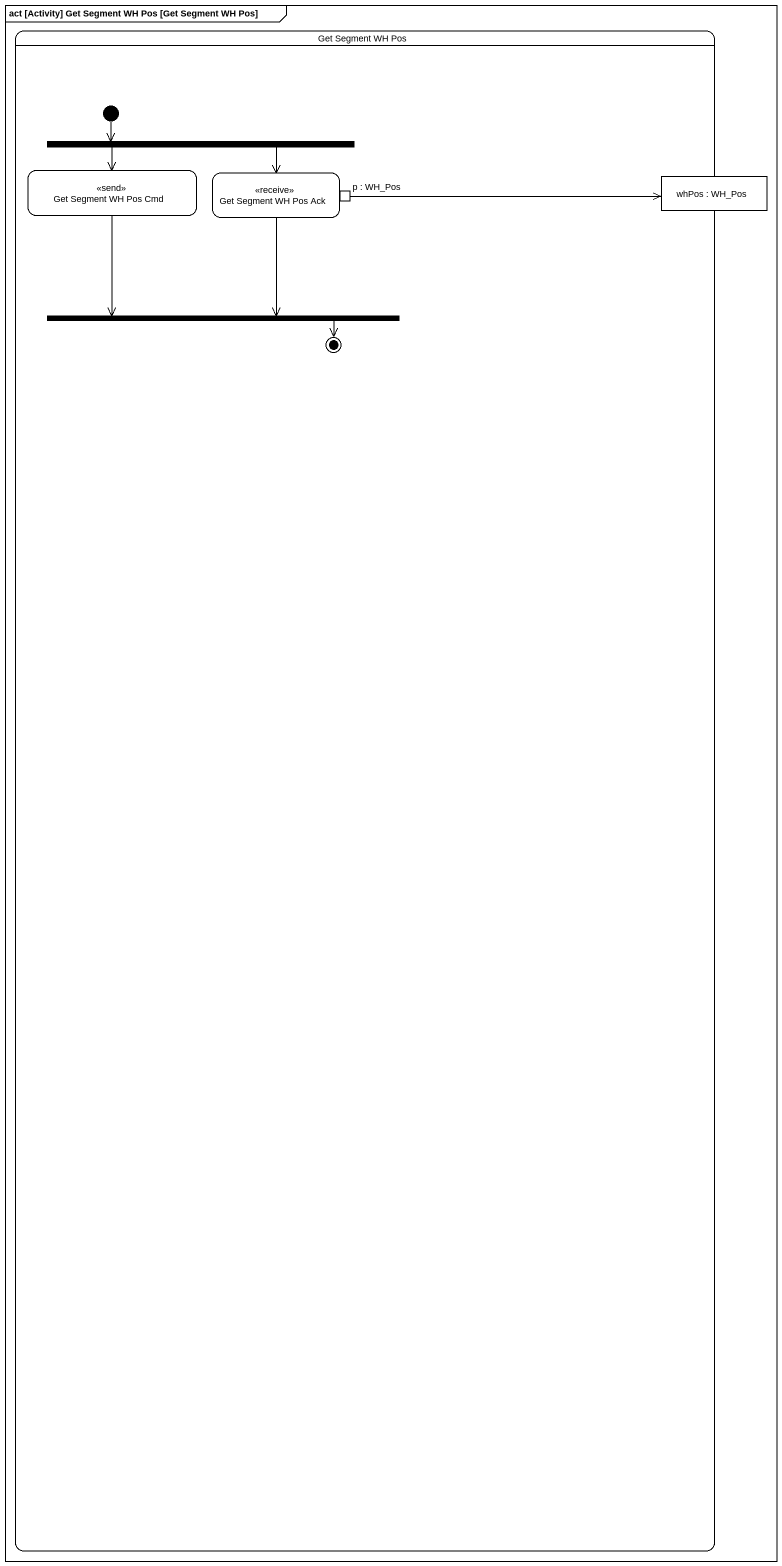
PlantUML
@startuml
mainframe act [Activity] Get Segment WH Pos [Get Segment WH Pos]
hide empty description
state "Get Segment WH Pos" as Get_Segment_WH_Pos {
  state fork1 <<fork>>
  state "Get Segment WH Pos Cmd" as Get_Segment_WH_Pos_Cmd <<send>>
  state "Get Segment WH Pos Ack" as Get_Segment_WH_Pos_Ack <<receive>> {
    state "p : WH_Pos" as p_WH_Pos <<outputPin>>
  }
  state "whPos : WH_Pos" as whPos <<object>>
  state fork2 <<join>>
  [*] -right-> fork1
  fork2 -right-> [*]
}
fork1 -left-> Get_Segment_WH_Pos_Cmd
fork1 --> Get_Segment_WH_Pos_Ack
Get_Segment_WH_Pos_Cmd --> fork2
Get_Segment_WH_Pos_Ack --> fork2
p_WH_Pos -right-> whPos
@enduml
